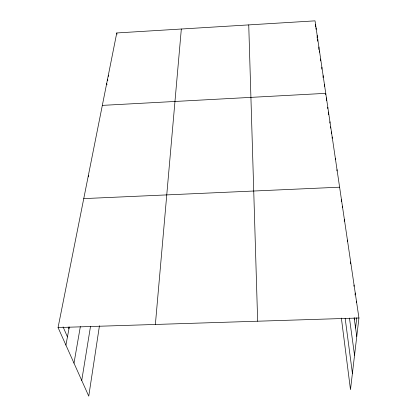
<?xml version="1.0" encoding="UTF-8"?>
<svg xmlns="http://www.w3.org/2000/svg" width="417" height="417" viewBox="0 0 417 417"><rect width="100%" height="100%" fill="white"/><g stroke="black" fill="none" stroke-linecap="round" stroke-linejoin="round"><path stroke-width="0.63" d="M315.502 26.969L315.56 24.441M316.07 29.346L316.102 28.08M317.128 38.036L317.196 35.497M317.702 41.184L317.754 39.276M318.817 49.54L318.896 46.991M319.438 52.198L319.474 50.921M320.6 60.872L320.663 58.948M321.815 69.123L321.877 67.189M323.06 77.598L323.133 75.665M324.348 86.319L324.421 84.38M325.693 94.633L325.745 93.34L102.332 105.381M326.313 100.507L326.417 97.917M327.746 108.571L327.804 107.268M328.393 114.649L328.507 112.048M329.894 123.083L329.951 121.827M330.629 128.082L330.691 126.82M331.343 133.784L331.442 131.892M332.135 138.303L332.203 137.042M335.294 159.716L335.367 158.455M336.946 170.934L337.025 169.672M341.325 201.677L341.466 199.727M342.321 207.458L342.414 206.16M344.218 221.302L344.364 219.368M347.314 241.349L347.424 240.067M155.374 324.457L181.332 29.013M350.478 263.831L350.655 261.928M353.939 286.291L354.069 285.035M355.044 294.975L355.253 293.036M354.408 319.813L354.622 317.884M356.316 302.481L356.457 301.194M355.576 328.028L356.738 317.811M99.455 325.771L88.753 396.15L58.062 327.548L116.76 32.959L315.033 20.85L358.938 317.999L350.483 389.671L341.367 318.077M81.737 380.471L90.525 326.313M73.991 363.155L80.345 326.61M65.917 345.109L69.295 327.001M83.754 198.607L339.61 187.191M58.062 327.548L358.938 317.999M63.071 326.881L67.45 336.894M68.195 327.048L68.956 328.825M88.331 175.646L88.696 176.86M106.689 83.499L106.992 84.74M107.529 79.298L107.826 80.538M108.352 75.154L108.649 76.394M116.76 32.959L117.036 34.22M354.148 317.952L356.77 336.399M349.451 318.062L354.544 355.268M345.151 318.223L352.412 373.335M248.735 24.9L257.654 321.215"/></g></svg>
